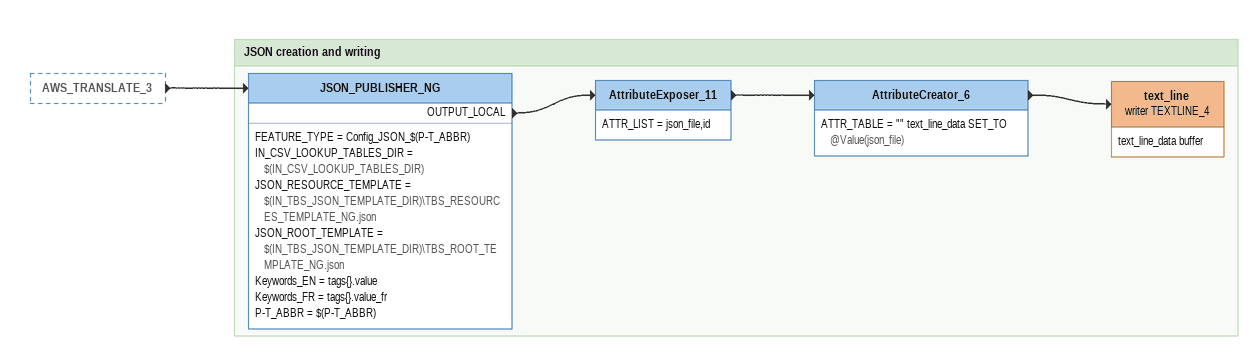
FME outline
AWS_TRANSLATE_3 [outside]
    -> JSON_PUBLISHER_NG

Bookmark: JSON creation and writing
JSON_PUBLISHER_NG
    FEATURE_TYPE = Config_JSON_$(P-T_ABBR)
    IN_CSV_LOOKUP_TABLES_DIR = $(IN_CSV_LOOKUP_TABLES_DIR)
    JSON_RESOURCE_TEMPLATE = $(IN_TBS_JSON_TEMPLATE_DIR)\TBS_RESOURCES_TEMPLATE_NG.json
    JSON_ROOT_TEMPLATE = $(IN_TBS_JSON_TEMPLATE_DIR)\TBS_ROOT_TEMPLATE_NG.json
    Keywords_EN = tags{}.value
    Keywords_FR = tags{}.value_fr
    P-T_ABBR = $(P-T_ABBR)
    OUTPUT_LOCAL -> AttributeExposer_11
AttributeExposer_11
    ATTR_LIST = json_file,id
    -> AttributeCreator_6
AttributeCreator_6
    ATTR_TABLE = "" text_line_data SET_TO @Value(json_file)
    -> text_line (writer TEXTLINE_4)
text_line (writer TEXTLINE_4)
    attributes: text_line_data buffer
